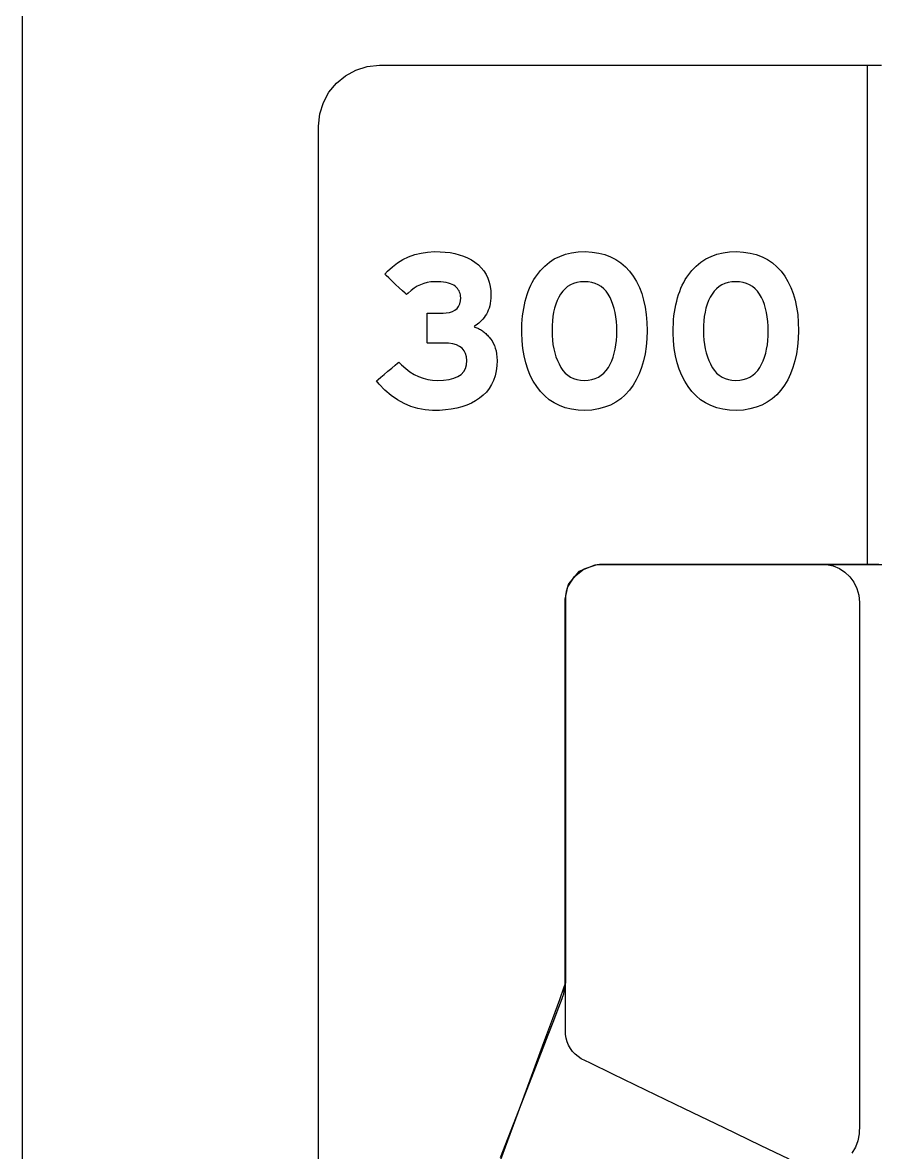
# Model space of a CAD drawing. Extents: x 1 to 47.7, y 0.2 to 35.
# Drawn here: x 25.996 to 26.695, y 9.703 to 10.63 of the extents above; entities that cross this region are included whole.
import ezdxf

# ---------------------------------------------------------------- set-up
doc = ezdxf.new("R2010")
doc.units = 0
doc.header["$MEASUREMENT"] = 0
for name, color, linetype in [('7_1__EMPTY_IO_BOARD_POSITI', 7, 'CONTINUOUS'), ('7_2___8__INDEPENDENT_INPUT', 7, 'CONTINUOUS'), ('7_3___8__OPTOISO_INDEPENDE', 7, 'CONTINUOUS'), ('7_4___24__OPTOISO_INDEPEND', 7, 'CONTINUOUS'), ('7_5___8__INDEPENDENT_INPUT', 7, 'CONTINUOUS'), ('7_6____8__INDEPENDENT_INPU', 7, 'CONTINUOUS'), ('7_7____8__OPTOISO_INDEPEND', 7, 'CONTINUOUS'), ('7_8____8__OPTOISO_INDEPEND', 7, 'CONTINUOUS'), ('8_0_____DWG', 7, 'CONTINUOUS')]:
    doc.layers.add(name, color=color, linetype=linetype)

msp = doc.modelspace()

# ---------------------------------------------------------------- linework, layer by layer
at = {"layer": '7_1__EMPTY_IO_BOARD_POSITI'}
msp.add_lwpolyline([(26.38806, 9.69851), (26.41548, 9.76943), (26.42698, 9.79917), (26.43159, 9.81109), (26.43521, 9.82047), (26.43769, 9.82685), (26.43883, 9.82983), (26.43892, 9.83007), (26.43916, 9.8308), (26.43985, 9.83295), (26.44081, 9.83895), (26.44092, 9.84075), (26.44092, 9.84079), (26.44092, 9.8428), (26.44092, 9.84986), (26.44092, 9.86142), (26.44092, 9.87686), (26.44092, 9.89556), (26.44092, 9.9169), (26.44092, 9.94027), (26.44092, 10.04169), (26.44092, 10.08852), (26.44092, 10.10881), (26.44092, 10.12618), (26.44092, 10.14003), (26.44092, 10.14974), (26.44092, 10.15469), (26.44096, 10.15673), (26.44329, 10.16684), (26.44874, 10.17534), (26.45665, 10.18156), (26.46637, 10.18485), (26.469, 10.18513), (26.47034, 10.18519), (26.47098, 10.1852), (26.47455, 10.1852), (26.48354, 10.1852), (26.49782, 10.1852), (26.51722, 10.1852), (26.54159, 10.1852), (26.57078, 10.1852), (26.60463, 10.1852), (26.643, 10.1852), (26.68572, 10.1852), (26.73265, 10.1852)], dxfattribs=at)
at = {"layer": '7_2___8__INDEPENDENT_INPUT'}
for points in [[(26.6983, 10.18526), (26.66659, 10.18526), (26.63706, 10.18526), (26.60975, 10.18526), (26.58472, 10.18526), (26.56203, 10.18526), (26.54174, 10.18526), (26.5239, 10.18526), (26.50856, 10.18526), (26.49578, 10.18526), (26.48562, 10.18526), (26.47813, 10.18526), (26.47336, 10.18526), (26.47094, 10.18525), (26.46902, 10.18518), (26.46528, 10.18473), (26.45225, 10.17929), (26.44368, 10.1693), (26.44167, 10.16311), (26.44133, 10.15981), (26.44132, 10.15557), (26.44132, 10.14998), (26.44132, 10.14208), (26.44132, 10.12025), (26.44132, 10.09188), (26.44132, 10.05879), (26.44132, 9.98573), (26.44132, 9.94938), (26.44132, 9.91557), (26.44132, 9.88611), (26.44132, 9.86282), (26.44132, 9.85406), (26.44132, 9.84752), (26.44132, 9.84343), (26.44132, 9.84202), (26.44098, 9.84107), (26.43997, 9.83833), (26.4362, 9.82808), (26.43046, 9.81247), (26.4232, 9.79274), (26.40591, 9.74573), (26.3879, 9.69678)], [(26.63996, 10.18526), (26.64043, 10.18526), (26.64169, 10.18526), (26.6435, 10.18526), (26.6456, 10.18526), (26.64777, 10.18526), (26.64975, 10.18526), (26.65131, 10.18526), (26.65221, 10.18526), (26.65522, 10.18511), (26.66075, 10.184), (26.66588, 10.18189), (26.67049, 10.17887), (26.67448, 10.17506), (26.67777, 10.17055), (26.68024, 10.16546), (26.68179, 10.15988), (26.68233, 10.15392), (26.68233, 10.13736), (26.68233, 10.09332), (26.68233, 10.03025), (26.68233, 9.95661), (26.68233, 9.88086), (26.68233, 9.81145), (26.68233, 9.75683), (26.68233, 9.72547), (26.68219, 9.71814), (26.68113, 9.71237), (26.67911, 9.70702), (26.67622, 9.70221)], [(26.62465, 9.69724), (26.6012, 9.70856), (26.5714, 9.72295), (26.53889, 9.73866), (26.50727, 9.75393), (26.4802, 9.76701), (26.46129, 9.77614), (26.45418, 9.77958), (26.45156, 9.78137), (26.44917, 9.7834), (26.44706, 9.78565), (26.44525, 9.7881), (26.44374, 9.79072), (26.44258, 9.7935), (26.44179, 9.79642), (26.44138, 9.79946), (26.44132, 9.80143), (26.44132, 9.8044), (26.44132, 9.80957), (26.44132, 9.81615), (26.44132, 9.82332), (26.44132, 9.8303), (26.44132, 9.83627), (26.44132, 9.84045), (26.44132, 9.84202)]]:
    msp.add_lwpolyline(points, dxfattribs=at)
at = {"layer": '7_3___8__OPTOISO_INDEPENDE'}
for points in [[(26.6983, 10.18526), (26.66659, 10.18526), (26.63706, 10.18526), (26.60975, 10.18526), (26.58472, 10.18526), (26.56203, 10.18526), (26.54174, 10.18526), (26.5239, 10.18526), (26.50856, 10.18526), (26.49578, 10.18526), (26.48562, 10.18526), (26.47813, 10.18526), (26.47336, 10.18526), (26.47094, 10.18525), (26.46902, 10.18518), (26.46528, 10.18473), (26.45225, 10.17929), (26.44368, 10.1693), (26.44167, 10.16311), (26.44133, 10.15981), (26.44132, 10.15557), (26.44132, 10.14998), (26.44132, 10.14208), (26.44132, 10.12025), (26.44132, 10.09188), (26.44132, 10.05879), (26.44132, 9.98573), (26.44132, 9.94938), (26.44132, 9.91557), (26.44132, 9.88611), (26.44132, 9.86282), (26.44132, 9.85406), (26.44132, 9.84752), (26.44132, 9.84343), (26.44132, 9.84202), (26.44098, 9.84107), (26.43997, 9.83833), (26.4362, 9.82808), (26.43046, 9.81247), (26.4232, 9.79274), (26.40591, 9.74573), (26.3879, 9.69678)], [(26.63996, 10.18526), (26.64043, 10.18526), (26.64169, 10.18526), (26.6435, 10.18526), (26.6456, 10.18526), (26.64777, 10.18526), (26.64975, 10.18526), (26.65131, 10.18526), (26.65221, 10.18526), (26.65522, 10.18511), (26.66075, 10.184), (26.66588, 10.18189), (26.67049, 10.17887), (26.67448, 10.17506), (26.67777, 10.17055), (26.68024, 10.16546), (26.68179, 10.15988), (26.68233, 10.15392), (26.68233, 10.13736), (26.68233, 10.09332), (26.68233, 10.03025), (26.68233, 9.95661), (26.68233, 9.88086), (26.68233, 9.81145), (26.68233, 9.75683), (26.68233, 9.72547), (26.68219, 9.71814), (26.68113, 9.71237), (26.67911, 9.70702), (26.67622, 9.70221)], [(26.62465, 9.69724), (26.6012, 9.70856), (26.5714, 9.72295), (26.53889, 9.73866), (26.50727, 9.75393), (26.4802, 9.76701), (26.46129, 9.77614), (26.45418, 9.77958), (26.45156, 9.78137), (26.44917, 9.7834), (26.44706, 9.78565), (26.44525, 9.7881), (26.44374, 9.79072), (26.44258, 9.7935), (26.44179, 9.79642), (26.44138, 9.79946), (26.44132, 9.80143), (26.44132, 9.8044), (26.44132, 9.80957), (26.44132, 9.81615), (26.44132, 9.82332), (26.44132, 9.8303), (26.44132, 9.83627), (26.44132, 9.84045), (26.44132, 9.84202)]]:
    msp.add_lwpolyline(points, dxfattribs=at)
at = {"layer": '7_4___24__OPTOISO_INDEPEND'}
for points in [[(26.6983, 10.18526), (26.66659, 10.18526), (26.63706, 10.18526), (26.60975, 10.18526), (26.58472, 10.18526), (26.56203, 10.18526), (26.54174, 10.18526), (26.5239, 10.18526), (26.50856, 10.18526), (26.49578, 10.18526), (26.48562, 10.18526), (26.47813, 10.18526), (26.47336, 10.18526), (26.47094, 10.18525), (26.46902, 10.18518), (26.46528, 10.18473), (26.45225, 10.17929), (26.44368, 10.1693), (26.44167, 10.16311), (26.44133, 10.15981), (26.44132, 10.15557), (26.44132, 10.14998), (26.44132, 10.14208), (26.44132, 10.12025), (26.44132, 10.09188), (26.44132, 10.05879), (26.44132, 9.98573), (26.44132, 9.94938), (26.44132, 9.91557), (26.44132, 9.88611), (26.44132, 9.86282), (26.44132, 9.85406), (26.44132, 9.84752), (26.44132, 9.84343), (26.44132, 9.84202), (26.44098, 9.84107), (26.43997, 9.83833), (26.4362, 9.82808), (26.43046, 9.81247), (26.4232, 9.79274), (26.40591, 9.74573), (26.3879, 9.69678)], [(26.63996, 10.18526), (26.64043, 10.18526), (26.64169, 10.18526), (26.6435, 10.18526), (26.6456, 10.18526), (26.64777, 10.18526), (26.64975, 10.18526), (26.65131, 10.18526), (26.65221, 10.18526), (26.65522, 10.18511), (26.66075, 10.184), (26.66588, 10.18189), (26.67049, 10.17887), (26.67448, 10.17506), (26.67777, 10.17055), (26.68024, 10.16546), (26.68179, 10.15988), (26.68233, 10.15392), (26.68233, 10.13736), (26.68233, 10.09332), (26.68233, 10.03025), (26.68233, 9.95661), (26.68233, 9.88086), (26.68233, 9.81145), (26.68233, 9.75683), (26.68233, 9.72547), (26.68219, 9.71814), (26.68113, 9.71237), (26.67911, 9.70702), (26.67622, 9.70221)], [(26.62465, 9.69724), (26.6012, 9.70856), (26.5714, 9.72295), (26.53889, 9.73866), (26.50727, 9.75393), (26.4802, 9.76701), (26.46129, 9.77614), (26.45418, 9.77958), (26.45156, 9.78137), (26.44917, 9.7834), (26.44706, 9.78565), (26.44525, 9.7881), (26.44374, 9.79072), (26.44258, 9.7935), (26.44179, 9.79642), (26.44138, 9.79946), (26.44132, 9.80143), (26.44132, 9.8044), (26.44132, 9.80957), (26.44132, 9.81615), (26.44132, 9.82332), (26.44132, 9.8303), (26.44132, 9.83627), (26.44132, 9.84045), (26.44132, 9.84202)]]:
    msp.add_lwpolyline(points, dxfattribs=at)
at = {"layer": '7_5___8__INDEPENDENT_INPUT'}
for points in [[(26.6983, 10.18526), (26.66659, 10.18526), (26.63706, 10.18526), (26.60975, 10.18526), (26.58472, 10.18526), (26.56203, 10.18526), (26.54174, 10.18526), (26.5239, 10.18526), (26.50856, 10.18526), (26.49578, 10.18526), (26.48562, 10.18526), (26.47813, 10.18526), (26.47336, 10.18526), (26.47094, 10.18525), (26.46902, 10.18518), (26.46528, 10.18473), (26.45225, 10.17929), (26.44368, 10.1693), (26.44167, 10.16311), (26.44133, 10.15981), (26.44132, 10.15557), (26.44132, 10.14998), (26.44132, 10.14208), (26.44132, 10.12025), (26.44132, 10.09188), (26.44132, 10.05879), (26.44132, 9.98573), (26.44132, 9.94938), (26.44132, 9.91557), (26.44132, 9.88611), (26.44132, 9.86282), (26.44132, 9.85406), (26.44132, 9.84752), (26.44132, 9.84343), (26.44132, 9.84202), (26.44098, 9.84107), (26.43997, 9.83833), (26.4362, 9.82808), (26.43046, 9.81247), (26.4232, 9.79274), (26.40591, 9.74573), (26.3879, 9.69678)], [(26.63996, 10.18526), (26.64043, 10.18526), (26.64169, 10.18526), (26.6435, 10.18526), (26.6456, 10.18526), (26.64777, 10.18526), (26.64975, 10.18526), (26.65131, 10.18526), (26.65221, 10.18526), (26.65522, 10.18511), (26.66075, 10.184), (26.66588, 10.18189), (26.67049, 10.17887), (26.67448, 10.17506), (26.67777, 10.17055), (26.68024, 10.16546), (26.68179, 10.15988), (26.68233, 10.15392), (26.68233, 10.13736), (26.68233, 10.09332), (26.68233, 10.03025), (26.68233, 9.95661), (26.68233, 9.88086), (26.68233, 9.81145), (26.68233, 9.75683), (26.68233, 9.72547), (26.68219, 9.71814), (26.68113, 9.71237), (26.67911, 9.70702), (26.67622, 9.70221)], [(26.62465, 9.69724), (26.6012, 9.70856), (26.5714, 9.72295), (26.53889, 9.73866), (26.50727, 9.75393), (26.4802, 9.76701), (26.46129, 9.77614), (26.45418, 9.77958), (26.45156, 9.78137), (26.44917, 9.7834), (26.44706, 9.78565), (26.44525, 9.7881), (26.44374, 9.79072), (26.44258, 9.7935), (26.44179, 9.79642), (26.44138, 9.79946), (26.44132, 9.80143), (26.44132, 9.8044), (26.44132, 9.80957), (26.44132, 9.81615), (26.44132, 9.82332), (26.44132, 9.8303), (26.44132, 9.83627), (26.44132, 9.84045), (26.44132, 9.84202)]]:
    msp.add_lwpolyline(points, dxfattribs=at)
at = {"layer": '7_6____8__INDEPENDENT_INPU'}
for points in [[(26.6983, 10.18526), (26.66659, 10.18526), (26.63706, 10.18526), (26.60975, 10.18526), (26.58472, 10.18526), (26.56203, 10.18526), (26.54174, 10.18526), (26.5239, 10.18526), (26.50856, 10.18526), (26.49578, 10.18526), (26.48562, 10.18526), (26.47813, 10.18526), (26.47336, 10.18526), (26.47094, 10.18525), (26.46902, 10.18518), (26.46528, 10.18473), (26.45225, 10.17929), (26.44368, 10.1693), (26.44167, 10.16311), (26.44133, 10.15981), (26.44132, 10.15557), (26.44132, 10.14998), (26.44132, 10.14208), (26.44132, 10.12025), (26.44132, 10.09188), (26.44132, 10.05879), (26.44132, 9.98573), (26.44132, 9.94938), (26.44132, 9.91557), (26.44132, 9.88611), (26.44132, 9.86282), (26.44132, 9.85406), (26.44132, 9.84752), (26.44132, 9.84343), (26.44132, 9.84202), (26.44098, 9.84107), (26.43997, 9.83833), (26.4362, 9.82808), (26.43046, 9.81247), (26.4232, 9.79274), (26.40591, 9.74573), (26.3879, 9.69678)], [(26.63996, 10.18526), (26.64043, 10.18526), (26.64169, 10.18526), (26.6435, 10.18526), (26.6456, 10.18526), (26.64777, 10.18526), (26.64975, 10.18526), (26.65131, 10.18526), (26.65221, 10.18526), (26.65522, 10.18511), (26.66075, 10.184), (26.66588, 10.18189), (26.67049, 10.17887), (26.67448, 10.17506), (26.67777, 10.17055), (26.68024, 10.16546), (26.68179, 10.15988), (26.68233, 10.15392), (26.68233, 10.13736), (26.68233, 10.09332), (26.68233, 10.03025), (26.68233, 9.95661), (26.68233, 9.88086), (26.68233, 9.81145), (26.68233, 9.75683), (26.68233, 9.72547), (26.68219, 9.71814), (26.68113, 9.71237), (26.67911, 9.70702), (26.67622, 9.70221)], [(26.62465, 9.69724), (26.6012, 9.70856), (26.5714, 9.72295), (26.53889, 9.73866), (26.50727, 9.75393), (26.4802, 9.76701), (26.46129, 9.77614), (26.45418, 9.77958), (26.45156, 9.78137), (26.44917, 9.7834), (26.44706, 9.78565), (26.44525, 9.7881), (26.44374, 9.79072), (26.44258, 9.7935), (26.44179, 9.79642), (26.44138, 9.79946), (26.44132, 9.80143), (26.44132, 9.8044), (26.44132, 9.80957), (26.44132, 9.81615), (26.44132, 9.82332), (26.44132, 9.8303), (26.44132, 9.83627), (26.44132, 9.84045), (26.44132, 9.84202)]]:
    msp.add_lwpolyline(points, dxfattribs=at)
at = {"layer": '7_7____8__OPTOISO_INDEPEND'}
for points in [[(26.6983, 10.18526), (26.66659, 10.18526), (26.63706, 10.18526), (26.60975, 10.18526), (26.58472, 10.18526), (26.56203, 10.18526), (26.54174, 10.18526), (26.5239, 10.18526), (26.50856, 10.18526), (26.49578, 10.18526), (26.48562, 10.18526), (26.47813, 10.18526), (26.47336, 10.18526), (26.47094, 10.18525), (26.46902, 10.18518), (26.46528, 10.18473), (26.45225, 10.17929), (26.44368, 10.1693), (26.44167, 10.16311), (26.44133, 10.15981), (26.44132, 10.15557), (26.44132, 10.14998), (26.44132, 10.14208), (26.44132, 10.12025), (26.44132, 10.09188), (26.44132, 10.05879), (26.44132, 9.98573), (26.44132, 9.94938), (26.44132, 9.91557), (26.44132, 9.88611), (26.44132, 9.86282), (26.44132, 9.85406), (26.44132, 9.84752), (26.44132, 9.84343), (26.44132, 9.84202), (26.44098, 9.84107), (26.43997, 9.83833), (26.4362, 9.82808), (26.43046, 9.81247), (26.4232, 9.79274), (26.40591, 9.74573), (26.3879, 9.69678)], [(26.63996, 10.18526), (26.64043, 10.18526), (26.64169, 10.18526), (26.6435, 10.18526), (26.6456, 10.18526), (26.64777, 10.18526), (26.64975, 10.18526), (26.65131, 10.18526), (26.65221, 10.18526), (26.65522, 10.18511), (26.66075, 10.184), (26.66588, 10.18189), (26.67049, 10.17887), (26.67448, 10.17506), (26.67777, 10.17055), (26.68024, 10.16546), (26.68179, 10.15988), (26.68233, 10.15392), (26.68233, 10.13736), (26.68233, 10.09332), (26.68233, 10.03025), (26.68233, 9.95661), (26.68233, 9.88086), (26.68233, 9.81145), (26.68233, 9.75683), (26.68233, 9.72547), (26.68219, 9.71814), (26.68113, 9.71237), (26.67911, 9.70702), (26.67622, 9.70221)], [(26.62465, 9.69724), (26.6012, 9.70856), (26.5714, 9.72295), (26.53889, 9.73866), (26.50727, 9.75393), (26.4802, 9.76701), (26.46129, 9.77614), (26.45418, 9.77958), (26.45156, 9.78137), (26.44917, 9.7834), (26.44706, 9.78565), (26.44525, 9.7881), (26.44374, 9.79072), (26.44258, 9.7935), (26.44179, 9.79642), (26.44138, 9.79946), (26.44132, 9.80143), (26.44132, 9.8044), (26.44132, 9.80957), (26.44132, 9.81615), (26.44132, 9.82332), (26.44132, 9.8303), (26.44132, 9.83627), (26.44132, 9.84045), (26.44132, 9.84202)]]:
    msp.add_lwpolyline(points, dxfattribs=at)
at = {"layer": '7_8____8__OPTOISO_INDEPEND'}
for points in [[(26.6983, 10.18526), (26.66659, 10.18526), (26.63706, 10.18526), (26.60975, 10.18526), (26.58472, 10.18526), (26.56203, 10.18526), (26.54174, 10.18526), (26.5239, 10.18526), (26.50856, 10.18526), (26.49578, 10.18526), (26.48562, 10.18526), (26.47813, 10.18526), (26.47336, 10.18526), (26.47094, 10.18525), (26.46902, 10.18518), (26.46528, 10.18473), (26.45225, 10.17929), (26.44368, 10.1693), (26.44167, 10.16311), (26.44133, 10.15981), (26.44132, 10.15557), (26.44132, 10.14998), (26.44132, 10.14208), (26.44132, 10.12025), (26.44132, 10.09188), (26.44132, 10.05879), (26.44132, 9.98573), (26.44132, 9.94938), (26.44132, 9.91557), (26.44132, 9.88611), (26.44132, 9.86282), (26.44132, 9.85406), (26.44132, 9.84752), (26.44132, 9.84343), (26.44132, 9.84202), (26.44098, 9.84107), (26.43997, 9.83833), (26.4362, 9.82808), (26.43046, 9.81247), (26.4232, 9.79274), (26.40591, 9.74573), (26.3879, 9.69678)], [(26.63996, 10.18526), (26.64043, 10.18526), (26.64169, 10.18526), (26.6435, 10.18526), (26.6456, 10.18526), (26.64777, 10.18526), (26.64975, 10.18526), (26.65131, 10.18526), (26.65221, 10.18526), (26.65522, 10.18511), (26.66075, 10.184), (26.66588, 10.18189), (26.67049, 10.17887), (26.67448, 10.17506), (26.67777, 10.17055), (26.68024, 10.16546), (26.68179, 10.15988), (26.68233, 10.15392), (26.68233, 10.13736), (26.68233, 10.09332), (26.68233, 10.03025), (26.68233, 9.95661), (26.68233, 9.88086), (26.68233, 9.81145), (26.68233, 9.75683), (26.68233, 9.72547), (26.68219, 9.71814), (26.68113, 9.71237), (26.67911, 9.70702), (26.67622, 9.70221)], [(26.62465, 9.69724), (26.6012, 9.70856), (26.5714, 9.72295), (26.53889, 9.73866), (26.50727, 9.75393), (26.4802, 9.76701), (26.46129, 9.77614), (26.45418, 9.77958), (26.45156, 9.78137), (26.44917, 9.7834), (26.44706, 9.78565), (26.44525, 9.7881), (26.44374, 9.79072), (26.44258, 9.7935), (26.44179, 9.79642), (26.44138, 9.79946), (26.44132, 9.80143), (26.44132, 9.8044), (26.44132, 9.80957), (26.44132, 9.81615), (26.44132, 9.82332), (26.44132, 9.8303), (26.44132, 9.83627), (26.44132, 9.84045), (26.44132, 9.84202)]]:
    msp.add_lwpolyline(points, dxfattribs=at)
at = {"layer": '8_0_____DWG'}
for points in [[(25.99592, 8.49542), (25.99592, 8.57724), (25.99592, 8.66025), (25.99592, 8.7444), (25.99592, 8.82964), (25.99592, 8.91593), (25.99592, 9.00321), (25.99592, 9.09145), (25.99592, 9.18058), (25.99592, 9.27057), (25.99592, 9.36137), (25.99592, 9.45293), (25.99592, 9.5452), (25.99592, 9.63814), (25.99592, 9.73169), (25.99592, 9.92046), (25.99592, 10.11113), (25.99592, 10.30332), (25.99592, 10.49665), (25.99592, 10.8852)], [(26.23869, 9.6808), (26.23869, 9.75476), (26.23869, 9.82873), (26.23869, 9.90211), (26.23869, 9.97434), (26.23869, 10.04484), (26.23869, 10.07925), (26.23869, 10.11302), (26.23869, 10.14606), (26.23869, 10.1783), (26.23869, 10.20968), (26.23869, 10.24012), (26.23869, 10.26954), (26.23869, 10.29788), (26.23869, 10.32506), (26.23869, 10.35102), (26.23869, 10.37567), (26.23869, 10.39894), (26.23869, 10.42077), (26.23869, 10.44109), (26.23869, 10.45981), (26.23869, 10.47686), (26.23869, 10.49218), (26.23869, 10.5057), (26.23869, 10.51733), (26.23869, 10.52701), (26.23869, 10.53466), (26.23869, 10.54022), (26.23869, 10.54361), (26.23869, 10.54447), (26.23869, 10.54475), (26.2397, 10.55483), (26.24262, 10.56422), (26.24723, 10.57271), (26.25334, 10.58011), (26.26074, 10.58621), (26.26923, 10.59082), (26.27862, 10.59373), (26.2887, 10.59475), (26.28946, 10.59475), (26.29173, 10.59475), (26.29551, 10.59475), (26.30077, 10.59475), (26.30751, 10.59475), (26.31572, 10.59475), (26.32538, 10.59475), (26.33649, 10.59475), (26.34902, 10.59475), (26.36297, 10.59475), (26.37833, 10.59475), (26.39509, 10.59475), (26.41322, 10.59475), (26.43272, 10.59475), (26.45359, 10.59475), (26.4758, 10.59475), (26.49934, 10.59475), (26.52421, 10.59475), (26.55039, 10.59475), (26.57787, 10.59475), (26.60663, 10.59475), (26.63667, 10.59475), (26.66797, 10.59475), (26.70052, 10.59475)], [(26.68871, 10.59475), (26.68871, 10.18526)]]:
    msp.add_lwpolyline(points, dxfattribs=at)
for points in [[(26.38519, 10.35261), (26.38498, 10.34813), (26.38442, 10.34391), (26.38351, 10.33994), (26.38226, 10.33623), (26.38067, 10.33278), (26.37872, 10.32959), (26.37643, 10.32666), (26.37379, 10.32398), (26.37081, 10.32157), (26.36756, 10.31942), (26.36407, 10.31754), (26.36032, 10.3159), (26.35633, 10.31453), (26.35208, 10.31341), (26.34759, 10.31254), (26.34285, 10.31193), (26.33785, 10.31158), (26.33228, 10.31151), (26.32614, 10.312), (26.32019, 10.31313), (26.31442, 10.31489), (26.30882, 10.31727), (26.30342, 10.32029), (26.29819, 10.32394), (26.29315, 10.32822), (26.28829, 10.33313), (26.28621, 10.33586), (26.28749, 10.33692), (26.2897, 10.33877), (26.29252, 10.34113), (26.29563, 10.34373), (26.29871, 10.34631), (26.30142, 10.34858), (26.30346, 10.35028), (26.30449, 10.35114), (26.30683, 10.34887), (26.31019, 10.34586), (26.31364, 10.34326), (26.31718, 10.34107), (26.3208, 10.33928), (26.32452, 10.33789), (26.32833, 10.33691), (26.33222, 10.33633), (26.33621, 10.33615), (26.34118, 10.33635), (26.34572, 10.33694), (26.34965, 10.33794), (26.35296, 10.33934), (26.35565, 10.34115), (26.35774, 10.34336), (26.3592, 10.34597), (26.36006, 10.34899), (26.3603, 10.3524), (26.36001, 10.35549), (26.35927, 10.3582), (26.35808, 10.36054), (26.35644, 10.36251), (26.35434, 10.3641), (26.35178, 10.36533), (26.34878, 10.36618), (26.34532, 10.36665), (26.34227, 10.36677), (26.34155, 10.36677), (26.34001, 10.36677), (26.33792, 10.36677), (26.33553, 10.36677), (26.33309, 10.36677), (26.33085, 10.36677), (26.32907, 10.36677), (26.328, 10.36677), (26.3278, 10.36691), (26.3278, 10.36841), (26.3278, 10.37122), (26.3278, 10.3749), (26.3278, 10.37901), (26.3278, 10.38314), (26.3278, 10.38684), (26.3278, 10.38969), (26.3278, 10.39127), (26.32795, 10.39144), (26.32889, 10.39144), (26.33048, 10.39144), (26.3325, 10.39144), (26.3347, 10.39144), (26.33688, 10.39144), (26.33879, 10.39144), (26.3402, 10.39144), (26.3409, 10.39144), (26.34326, 10.39153), (26.34608, 10.39194), (26.34852, 10.39268), (26.35058, 10.39375), (26.35227, 10.39515), (26.35359, 10.39688), (26.35452, 10.39895), (26.35508, 10.40134), (26.35527, 10.40406), (26.35522, 10.40535), (26.35506, 10.40646), (26.35479, 10.40754), (26.35441, 10.4086), (26.35392, 10.40962), (26.35331, 10.41062), (26.35259, 10.41159), (26.35177, 10.41254), (26.35082, 10.41345), (26.34969, 10.41422), (26.34837, 10.41491), (26.34688, 10.4155), (26.3452, 10.41601), (26.34334, 10.41643), (26.3413, 10.41675), (26.33907, 10.41699), (26.33667, 10.41714), (26.33395, 10.41719), (26.33088, 10.41698), (26.3279, 10.4165), (26.32503, 10.41574), (26.32225, 10.41471), (26.31958, 10.41341), (26.31701, 10.41183), (26.31454, 10.40998), (26.31217, 10.40786), (26.31075, 10.40665), (26.30961, 10.40772), (26.30755, 10.40967), (26.30487, 10.41219), (26.30188, 10.415), (26.2989, 10.41781), (26.29624, 10.42031), (26.29421, 10.42223), (26.29313, 10.42325), (26.29531, 10.42581), (26.29926, 10.42948), (26.30346, 10.43268), (26.30791, 10.4354), (26.3126, 10.43764), (26.31754, 10.43941), (26.32273, 10.4407), (26.32816, 10.44152), (26.33384, 10.44186), (26.33848, 10.4418), (26.34264, 10.44151), (26.34663, 10.441), (26.35044, 10.44025), (26.35409, 10.43928), (26.35757, 10.43809), (26.36089, 10.43666), (26.36403, 10.43501), (26.36701, 10.43314), (26.36976, 10.43098), (26.37219, 10.42859), (26.37429, 10.42599), (26.37607, 10.42315), (26.37753, 10.4201), (26.37866, 10.41681), (26.37946, 10.41331), (26.37994, 10.40958), (26.38009, 10.40585), (26.37999, 10.40358), (26.37979, 10.40141), (26.37948, 10.39935), (26.37907, 10.3974), (26.37855, 10.39556), (26.37793, 10.39382), (26.37721, 10.39218), (26.37638, 10.39066), (26.37546, 10.38922), (26.3745, 10.38781), (26.3735, 10.3865), (26.37246, 10.38529), (26.37137, 10.38417), (26.37024, 10.38315), (26.36907, 10.38222), (26.36785, 10.38139), (26.3666, 10.38066), (26.36627, 10.3802), (26.367, 10.37995), (26.36773, 10.37967), (26.36848, 10.37937), (26.36923, 10.37903), (26.36999, 10.37866), (26.37077, 10.37827), (26.37155, 10.37784), (26.37234, 10.37739), (26.37308, 10.37689), (26.37379, 10.37635), (26.37449, 10.37579), (26.37519, 10.37519), (26.37588, 10.37455), (26.37656, 10.37389), (26.37724, 10.37319), (26.37791, 10.37247), (26.37857, 10.37171), (26.37979, 10.37029), (26.38099, 10.36859), (26.38204, 10.36675), (26.38293, 10.36476), (26.38368, 10.36263), (26.38428, 10.36035), (26.38473, 10.35792), (26.38503, 10.35534)], [(26.50821, 10.37708), (26.50797, 10.37039), (26.50739, 10.36401), (26.50647, 10.35795), (26.5052, 10.35219), (26.50359, 10.34675), (26.50163, 10.34161), (26.49933, 10.33679), (26.49668, 10.33228), (26.49366, 10.32809), (26.49027, 10.32434), (26.48655, 10.32106), (26.48249, 10.31827), (26.4781, 10.31596), (26.47338, 10.31412), (26.46832, 10.31277), (26.46294, 10.31189), (26.45721, 10.3115), (26.45151, 10.31176), (26.44613, 10.31252), (26.44109, 10.31376), (26.43637, 10.31547), (26.43197, 10.31766), (26.4279, 10.32032), (26.42417, 10.32345), (26.42075, 10.32706), (26.41764, 10.33114), (26.41483, 10.33558), (26.41238, 10.34033), (26.4103, 10.34538), (26.40858, 10.35073), (26.40723, 10.3564), (26.40624, 10.36236), (26.40561, 10.36864), (26.40535, 10.37522), (26.40537, 10.37936), (26.40549, 10.38269), (26.40571, 10.38594), (26.40602, 10.38911), (26.40643, 10.39222), (26.40694, 10.39524), (26.40754, 10.3982), (26.40823, 10.40107), (26.40901, 10.40388), (26.40981, 10.40659), (26.41072, 10.40922), (26.41171, 10.41176), (26.41281, 10.41421), (26.414, 10.41657), (26.41528, 10.41885), (26.41667, 10.42103), (26.41815, 10.42312), (26.42078, 10.42646), (26.42423, 10.43005), (26.428, 10.43316), (26.43209, 10.4358), (26.4365, 10.43796), (26.44124, 10.43965), (26.4463, 10.44087), (26.45168, 10.44161), (26.45739, 10.44187), (26.46311, 10.44153), (26.4685, 10.44072), (26.47356, 10.43943), (26.47828, 10.43765), (26.48266, 10.4354), (26.48672, 10.43267), (26.49044, 10.42946), (26.49383, 10.42577), (26.49686, 10.42166), (26.49952, 10.41723), (26.50182, 10.41248), (26.50377, 10.4074), (26.50537, 10.40199), (26.50661, 10.39625), (26.5075, 10.39019), (26.50803, 10.3838)], [(26.63242, 10.37708), (26.63219, 10.37039), (26.63161, 10.36401), (26.63069, 10.35795), (26.62942, 10.35219), (26.62781, 10.34675), (26.62585, 10.34161), (26.62355, 10.33679), (26.6209, 10.33228), (26.61788, 10.32809), (26.61449, 10.32434), (26.61077, 10.32106), (26.60672, 10.31827), (26.60233, 10.31596), (26.59761, 10.31412), (26.59255, 10.31277), (26.58716, 10.31189), (26.58144, 10.3115), (26.57573, 10.31176), (26.57035, 10.31252), (26.56531, 10.31376), (26.56059, 10.31547), (26.55619, 10.31766), (26.55212, 10.32032), (26.54838, 10.32345), (26.54497, 10.32706), (26.54186, 10.33114), (26.53904, 10.33558), (26.5366, 10.34033), (26.53452, 10.34538), (26.5328, 10.35073), (26.53144, 10.3564), (26.53045, 10.36236), (26.52983, 10.36864), (26.52956, 10.37522), (26.52958, 10.37936), (26.52971, 10.38269), (26.52992, 10.38594), (26.53024, 10.38911), (26.53065, 10.39222), (26.53115, 10.39524), (26.53175, 10.3982), (26.53245, 10.40107), (26.53322, 10.40388), (26.53403, 10.40659), (26.53493, 10.40922), (26.53593, 10.41176), (26.53703, 10.41421), (26.53822, 10.41657), (26.5395, 10.41885), (26.54088, 10.42103), (26.54236, 10.42312), (26.54499, 10.42646), (26.54844, 10.43005), (26.55221, 10.43316), (26.55631, 10.4358), (26.56072, 10.43796), (26.56546, 10.43965), (26.57051, 10.44087), (26.57589, 10.44161), (26.5816, 10.44187), (26.58733, 10.44153), (26.59272, 10.44072), (26.59777, 10.43943), (26.6025, 10.43765), (26.60689, 10.4354), (26.61094, 10.43267), (26.61467, 10.42946), (26.61805, 10.42577), (26.62108, 10.42166), (26.62374, 10.41723), (26.62604, 10.41248), (26.62799, 10.4074), (26.62958, 10.40199), (26.63082, 10.39625), (26.63171, 10.39019), (26.63224, 10.3838)], [(26.48336, 10.37672), (26.48327, 10.38075), (26.48301, 10.38462), (26.48257, 10.38831), (26.48196, 10.39184), (26.48117, 10.3952), (26.48021, 10.39839), (26.47907, 10.40141), (26.47776, 10.40426), (26.47625, 10.40692), (26.47452, 10.40929), (26.47258, 10.41136), (26.47043, 10.41311), (26.46807, 10.41455), (26.4655, 10.41567), (26.46273, 10.41649), (26.45975, 10.417), (26.45656, 10.4172), (26.45343, 10.417), (26.4505, 10.4165), (26.44779, 10.4157), (26.44527, 10.41459), (26.44296, 10.41317), (26.44086, 10.41144), (26.43896, 10.40941), (26.43727, 10.40708), (26.43576, 10.40445), (26.43441, 10.40164), (26.43326, 10.39865), (26.43228, 10.39549), (26.43149, 10.39215), (26.43089, 10.38864), (26.43047, 10.38496), (26.43023, 10.38111), (26.43018, 10.37708), (26.43027, 10.3731), (26.43054, 10.36928), (26.43099, 10.36562), (26.43162, 10.36211), (26.43243, 10.35876), (26.43341, 10.35557), (26.43458, 10.35253), (26.43593, 10.34965), (26.43744, 10.3469), (26.43913, 10.34442), (26.44103, 10.34226), (26.44313, 10.34043), (26.44544, 10.33893), (26.44795, 10.33775), (26.45067, 10.33689), (26.4536, 10.33636), (26.45673, 10.33616), (26.45992, 10.33636), (26.4629, 10.33688), (26.46568, 10.33773), (26.46824, 10.33889), (26.4706, 10.34037), (26.47275, 10.34218), (26.47469, 10.3443), (26.47642, 10.34675), (26.47792, 10.34945), (26.47919, 10.35229), (26.4803, 10.3553), (26.48123, 10.35847), (26.482, 10.36179), (26.48259, 10.36528), (26.48302, 10.36894), (26.48327, 10.37275)], [(26.60758, 10.37672), (26.6075, 10.38075), (26.60723, 10.38462), (26.6068, 10.38831), (26.60618, 10.39184), (26.60539, 10.3952), (26.60443, 10.39839), (26.60329, 10.40141), (26.60198, 10.40426), (26.60047, 10.40692), (26.59874, 10.40929), (26.5968, 10.41136), (26.59464, 10.41311), (26.59229, 10.41455), (26.58972, 10.41567), (26.58695, 10.41649), (26.58397, 10.417), (26.58078, 10.4172), (26.57765, 10.417), (26.57472, 10.4165), (26.572, 10.4157), (26.56949, 10.41459), (26.56718, 10.41317), (26.56508, 10.41144), (26.56318, 10.40941), (26.56149, 10.40708), (26.55998, 10.40445), (26.55863, 10.40164), (26.55747, 10.39865), (26.5565, 10.39549), (26.55571, 10.39215), (26.55511, 10.38864), (26.55469, 10.38496), (26.55445, 10.38111), (26.5544, 10.37708), (26.55449, 10.3731), (26.55476, 10.36928), (26.55521, 10.36562), (26.55584, 10.36211), (26.55664, 10.35876), (26.55763, 10.35557), (26.5588, 10.35253), (26.56014, 10.34965), (26.56166, 10.3469), (26.56335, 10.34442), (26.56525, 10.34226), (26.56735, 10.34043), (26.56966, 10.33893), (26.57217, 10.33775), (26.57489, 10.33689), (26.57782, 10.33636), (26.58095, 10.33616), (26.58414, 10.33636), (26.58712, 10.33688), (26.58989, 10.33773), (26.59246, 10.33889), (26.59482, 10.34037), (26.59697, 10.34218), (26.59892, 10.3443), (26.60065, 10.34675), (26.60214, 10.34945), (26.60342, 10.35229), (26.60452, 10.3553), (26.60546, 10.35847), (26.60622, 10.36179), (26.60682, 10.36528), (26.60724, 10.36894), (26.6075, 10.37275)]]:
    msp.add_lwpolyline(points, close=True, dxfattribs=at)

doc.saveas('drawing.dxf')
